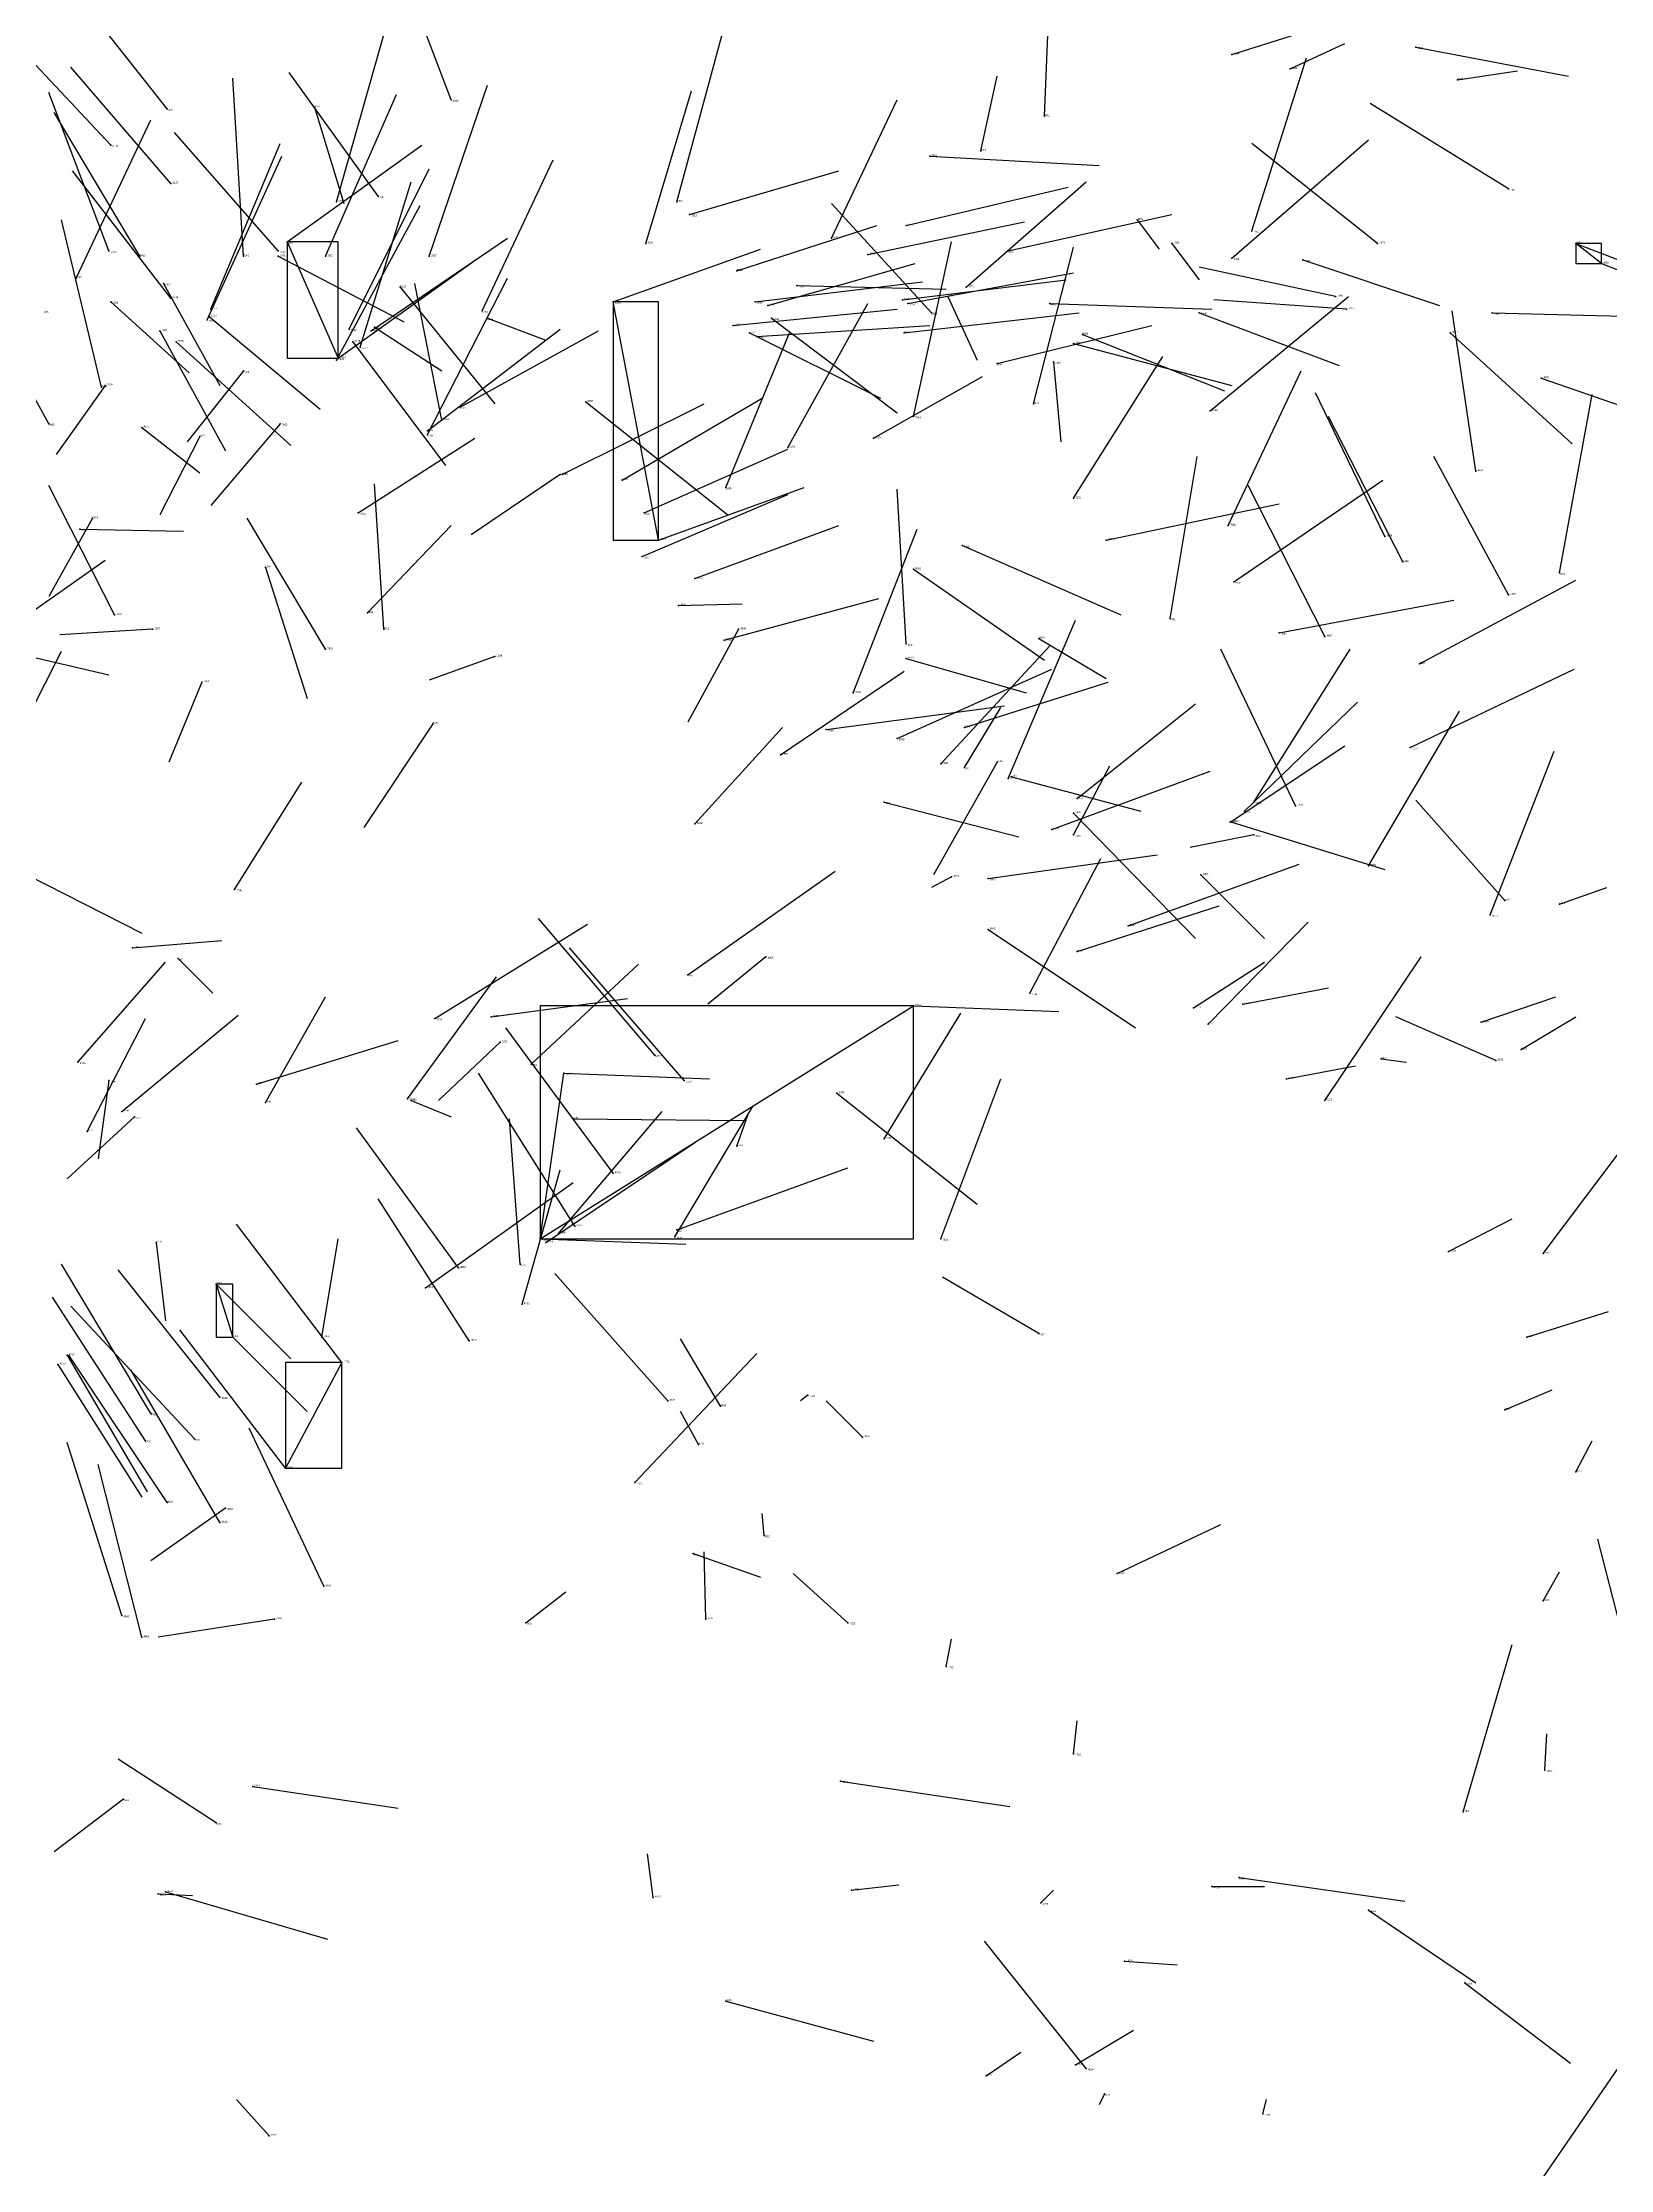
# Model space of a CAD drawing. Extents: x 59.1 to 70.8, y 600.3 to 605.1.
# Drawn here: x 69.032 to 69.893, y 603.293 to 604.461 of the extents above; entities that cross this region are included whole.
import ezdxf

# ---------------------------------------------------------------- set-up
doc = ezdxf.new("R2010")
doc.units = 0
for name, color, linetype in [('Clients', 3, 'CONTINUOUS'), ('Facilities', 3, 'CONTINUOUS'), ('Facilities_lines', 3, 'CONTINUOUS'), ('Min_max_boxes', 1, 'CONTINUOUS'), ('Normals', 1, 'CONTINUOUS'), ('Source_points', 5, 'CONTINUOUS'), ('Text', 3, 'CONTINUOUS')]:
    doc.layers.add(name, color=color, linetype=linetype)

msp = doc.modelspace()

# ---------------------------------------------------------------- linework, layer by layer
at = {"layer": 'Clients', "color": 5}
for p in [(69.874, 604.351, 457.114), (69.345, 604.319, 456.321), (69.194, 604.288, 456.168), (69.51, 603.932, 462.068), (69.318, 603.895, 462.014), (69.136, 603.75, 459.028), (69.165, 603.678, 456.836)]:
    msp.add_point(p, dxfattribs=at)
at = {"layer": 'Facilities', "color": 3}
for p in [(69.685, 604.455, 457.643), (69.786, 604.459, 457.022), (69.717, 604.447, 454.365), (69.809, 604.441, 454.316), (69.256, 604.43, 457.382), (69.1, 604.425, 455.892), (69.181, 604.426, 457.741), (69.582, 604.421, 454.426), (69.069, 604.405, 456.026), (69.519, 604.399, 456.719), (69.547, 604.402, 454.431), (69.102, 604.384, 456.117), (69.837, 604.381, 457.155), (69.193, 604.374, 455.212), (69.216, 604.377, 456.094), (69.38, 604.374, 454.566), (69.387, 604.367, 456.343), (69.506, 604.361, 456.565), (69.633, 604.364, 457.632), (69.696, 604.358, 459.814), (69.068, 604.347, 456.044), (69.161, 604.347, 456), (69.166, 604.352, 456.22), (69.363, 604.351, 455.207), (69.465, 604.354, 455.045), (69.562, 604.347, 456.6), (69.652, 604.351, 457.556), (69.765, 604.351, 457.066), (69.085, 604.344, 455.883), (69.142, 604.344, 459.939), (69.161, 604.344, 456.169), (69.187, 604.344, 454.688), (69.244, 604.344, 454.628), (69.413, 604.336, 456.398), (69.485, 604.345, 456.491), (69.685, 604.343, 454.967), (69.724, 604.342, 456.851), (69.888, 604.34, 457.105), (69.05, 604.332, 454.706), (69.098, 604.329, 457.573), (69.228, 604.327, 456.064), (69.446, 604.328, 458.171), (69.539, 604.327, 458.24), (69.069, 604.319, 458.556), (69.102, 604.321, 455.944), (69.123, 604.311, 456.103), (69.124, 604.315, 454.614), (69.273, 604.314, 454.578), (69.423, 604.319, 456.583), (69.43, 604.317, 456.46), (69.504, 604.32, 456.549), (69.507, 604.318, 456.616), (69.52, 604.313, 456.789), (69.529, 604.322, 457.563), (69.585, 604.318, 456.657), (69.667, 604.313, 456.827), (69.742, 604.322, 456.91), (69.748, 604.315, 456.974), (69.828, 604.313, 457.017), (69.096, 604.303, 457.31), (69.122, 604.309, 454.702), (69.2, 604.304, 454.662), (69.212, 604.303, 456.23), (69.214, 604.305, 458.414), (69.276, 604.31, 458.383), (69.411, 604.306, 456.521), (69.42, 604.302, 456.946), (69.424, 604.3, 456.617), (69.432, 604.31, 456.859), (69.505, 604.302, 456.657), (69.603, 604.301, 456.799), (69.805, 604.302, 457.137), (69.105, 604.297, 456.041), (69.202, 604.297, 456.046), (69.206, 604.294, 454.333), (69.598, 604.296, 456.734), (69.142, 604.281, 459.268), (69.193, 604.287, 454.699), (69.556, 604.285, 456.572), (69.587, 604.286, 457.508), (69.855, 604.277, 457.071), (69.064, 604.272, 459.464), (69.066, 604.273, 459.178), (69.33, 604.264, 456.938), (69.251, 604.254, 457.377), (69.261, 604.261, 456.225), (69.51, 604.256, 459.967), (69.576, 604.263, 458.166), (69.673, 604.259, 454.803), (69.035, 604.252, 460.353), (69.086, 604.25, 458.321), (69.118, 604.245, 459.174), (69.162, 604.252, 459.214), (69.243, 604.248, 456.099), (69.243, 604.246, 454.695), (69.488, 604.244, 459.314), (69.441, 604.239, 454.973), (69.316, 604.224, 459.282), (69.317, 604.224, 456.321), (69.35, 604.221, 456.099), (69.819, 604.226, 457.435), (69.407, 604.217, 455.05), (69.598, 604.211, 454.995), (69.052, 604.194, 457.289), (69.059, 604.2, 459.126), (69.205, 604.203, 459.401), (69.362, 604.203, 456.292), (69.683, 604.196, 459.862), (69.37, 604.188, 456.393), (69.537, 604.185, 456.877), (69.616, 604.188, 456.765), (69.769, 604.19, 457.38), (69.154, 604.173, 457.306), (69.361, 604.179, 456.328), (69.51, 604.172, 456.916), (69.779, 604.176, 457.309), (69.39, 604.167, 456.346), (69.686, 604.165, 454.813), (69.865, 604.17, 459.665), (69.21, 604.148, 459.224), (69.381, 604.152, 458.258), (69.837, 604.158, 457.428), (69.071, 604.147, 459.952), (69.092, 604.139, 449.714), (69.219, 604.139, 457.339), (69.414, 604.139, 457.344), (69.651, 604.145, 459.989), (69.711, 604.137, 456.714), (69.187, 604.128, 460.106), (69.28, 604.124, 449.815), (69.406, 604.133, 456.4), (69.506, 604.131, 458.205), (69.579, 604.134, 456.859), (69.736, 604.135, 457.253), (69.506, 604.123, 456.849), (69.788, 604.12, 454.776), (69.119, 604.11, 459.196), (69.477, 604.104, 459.824), (69.246, 604.087, 454.298), (69.462, 604.084, 456.716), (69.501, 604.079, 456.451), (69.538, 604.085, 456.497), (69.437, 604.07, 459.297), (69.556, 604.066, 454.787), (69.783, 604.074, 456.626), (69.525, 604.065, 454.616), (69.538, 604.063, 454.556), (69.562, 604.057, 459.973), (69.564, 604.058, 456.81), (69.494, 604.044, 456.831), (69.6, 604.046, 454.594), (69.697, 604.044, 456.19), (69.72, 604.042, 457.401), (69.39, 604.032, 454.863), (69.598, 604.038, 457.243), (69.684, 604.033, 454.585), (69.685, 604.033, 456.832), (69.692, 604.039, 458.059), (69.586, 604.029, 456.542), (69.598, 604.026, 454.547), (69.697, 604.026, 457.523), (69.76, 604.009, 456.188), (69.137, 603.996, 459.116), (69.531, 604.003, 457.489), (69.551, 604.002, 456.575), (69.668, 604.004, 454.786), (69.835, 603.99, 457.476), (69.865, 603.988, 454.474), (69.551, 603.974, 457.138), (69.628, 603.976, 456.587), (69.827, 603.982, 456.186), (69.081, 603.964, 457.599), (69.6, 603.962, 456.634), (69.106, 603.958, 458.286), (69.386, 603.949, 461.487), (69.429, 603.959, 449.839), (69.574, 603.939, 459.601), (69.247, 603.925, 461.407), (69.278, 603.926, 462.012), (69.664, 603.931, 456.697), (69.691, 603.933, 454.561), (69.672, 603.922, 456.632), (69.822, 603.923, 454.75), (69.283, 603.912, 449.519), (69.368, 603.905, 456.843), (69.767, 603.903, 454.804), (69.83, 603.902, 457.595), (69.844, 603.908, 454.701), (69.051, 603.901, 454.158), (69.068, 603.891, 459.309), (69.3, 603.9, 459.158), (69.384, 603.891, 456.797), (69.715, 603.892, 454.578), (69.149, 603.889, 461.868), (69.154, 603.879, 459.105), (69.232, 603.881, 458.987), (69.234, 603.88, 458.29), (69.468, 603.884, 457.108), (69.736, 603.88, 456.787), (69.075, 603.874, 461.783), (69.082, 603.871, 449.592), (69.323, 603.87, 457.219), (69.056, 603.863, 462.029), (69.413, 603.855, 454.558), (69.494, 603.859, 459.365), (69.345, 603.84, 456.802), (69.324, 603.811, 456.815), (69.38, 603.809, 458.79), (69.094, 603.802, 458.24), (69.305, 603.804, 461.968), (69.308, 603.802, 458.915), (69.315, 603.807, 459.114), (69.379, 603.805, 459.182), (69.525, 603.804, 458.6), (69.804, 603.797, 454.508), (69.26, 603.788, 456.846), (69.294, 603.79, 458.101), (69.856, 603.796, 456.784), (69.127, 603.779, 459.042), (69.242, 603.777, 458.98), (69.295, 603.768, 458.374), (69.185, 603.75, 459.113), (69.579, 603.752, 457.457), (69.847, 603.75, 454.48), (69.045, 603.74, 456.758), (69.266, 603.748, 456.785), (69.04, 603.735, 456.692), (69.196, 603.736, 456.862), (69.129, 603.717, 456.787), (69.375, 603.715, 457.063), (69.452, 603.718, 457.352), (69.091, 603.708, 456.871), (69.404, 603.712, 457.567), (69.835, 603.71, 454.785), (69.088, 603.693, 456.824), (69.115, 603.694, 456.959), (69.482, 603.695, 457.377), (69.392, 603.691, 454.757), (69.357, 603.67, 458.866), (69.874, 603.676, 454.787), (69.1, 603.659, 456.923), (69.129, 603.648, 456.866), (69.132, 603.656, 449.519), (69.428, 603.641, 454.734), (69.389, 603.631, 457.434), (69.186, 603.613, 457.175), (69.622, 603.62, 449.419), (69.856, 603.605, 454.779), (69.075, 603.597, 457.349), (69.159, 603.595, 454.065), (69.297, 603.593, 457.53), (69.396, 603.595, 457.388), (69.474, 603.593, 457.48), (69.086, 603.585, 457.276), (69.528, 603.569, 454.642), (69.598, 603.521, 454.792), (69.47, 603.506, 461.191), (69.857, 603.512, 454.797), (69.076, 603.496, 449.338), (69.147, 603.503, 461.149), (69.127, 603.483, 460.924), (69.812, 603.489, 458.064), (69.476, 603.446, 454.805), (69.674, 603.448, 454.765), (69.689, 603.453, 461.1), (69.095, 603.444, 457.528), (69.099, 603.445, 456.943), (69.367, 603.442, 457.407), (69.58, 603.439, 454.805), (69.76, 603.435, 454.475), (69.626, 603.407, 454.815), (69.813, 603.395, 454.484), (69.407, 603.385, 461.103), (69.55, 603.344, 454.753), (69.599, 603.35, 454.681), (69.605, 603.348, 457.078), (69.615, 603.334, 456.734), (69.702, 603.323, 456.632), (69.156, 603.311, 449.299)]:
    msp.add_point(p, dxfattribs=at)
at = {"layer": 'Facilities_lines', "color": 3}
for p, q in [((69.166, 604.352, 456.22), (69.194, 604.288, 456.168)), ((69.888, 604.34, 457.105), (69.874, 604.351, 457.114)), ((69.37, 604.188, 456.393), (69.345, 604.319, 456.321)), ((69.305, 603.804, 461.968), (69.51, 603.932, 462.068)), ((69.305, 603.804, 461.968), (69.318, 603.895, 462.014)), ((69.127, 603.779, 459.042), (69.136, 603.75, 459.028)), ((69.196, 603.736, 456.862), (69.165, 603.678, 456.836))]:
    msp.add_line(p, q, dxfattribs=at)
at = {"layer": 'Min_max_boxes', "color": 1}
for p, q in [((69.194, 604.352, 456.168), (69.166, 604.352, 456.168)), ((69.166, 604.352, 456.168), (69.166, 604.288, 456.168)), ((69.194, 604.352, 456.22), (69.166, 604.352, 456.22)), ((69.166, 604.352, 456.22), (69.166, 604.288, 456.22)), ((69.166, 604.352, 456.168), (69.166, 604.352, 456.22)), ((69.194, 604.288, 456.168), (69.194, 604.352, 456.168)), ((69.194, 604.288, 456.22), (69.194, 604.352, 456.22)), ((69.194, 604.352, 456.168), (69.194, 604.352, 456.22)), ((69.888, 604.351, 457.105), (69.874, 604.351, 457.105)), ((69.874, 604.351, 457.105), (69.874, 604.34, 457.105)), ((69.888, 604.351, 457.114), (69.874, 604.351, 457.114)), ((69.874, 604.351, 457.114), (69.874, 604.34, 457.114)), ((69.874, 604.351, 457.105), (69.874, 604.351, 457.114)), ((69.888, 604.34, 457.105), (69.888, 604.351, 457.105)), ((69.888, 604.34, 457.114), (69.888, 604.351, 457.114)), ((69.888, 604.351, 457.105), (69.888, 604.351, 457.114)), ((69.874, 604.34, 457.105), (69.888, 604.34, 457.105)), ((69.874, 604.34, 457.114), (69.888, 604.34, 457.114)), ((69.874, 604.34, 457.105), (69.874, 604.34, 457.114)), ((69.888, 604.34, 457.105), (69.888, 604.34, 457.114)), ((69.37, 604.319, 456.321), (69.345, 604.319, 456.321)), ((69.345, 604.319, 456.321), (69.345, 604.188, 456.321)), ((69.37, 604.319, 456.393), (69.345, 604.319, 456.393)), ((69.345, 604.319, 456.393), (69.345, 604.188, 456.393)), ((69.345, 604.319, 456.321), (69.345, 604.319, 456.393)), ((69.37, 604.188, 456.321), (69.37, 604.319, 456.321)), ((69.37, 604.188, 456.393), (69.37, 604.319, 456.393)), ((69.37, 604.319, 456.321), (69.37, 604.319, 456.393)), ((69.166, 604.288, 456.168), (69.194, 604.288, 456.168)), ((69.166, 604.288, 456.22), (69.194, 604.288, 456.22)), ((69.166, 604.288, 456.168), (69.166, 604.288, 456.22)), ((69.194, 604.288, 456.168), (69.194, 604.288, 456.22)), ((69.345, 604.188, 456.321), (69.37, 604.188, 456.321)), ((69.345, 604.188, 456.393), (69.37, 604.188, 456.393)), ((69.345, 604.188, 456.321), (69.345, 604.188, 456.393)), ((69.37, 604.188, 456.321), (69.37, 604.188, 456.393)), ((69.51, 603.932, 461.968), (69.305, 603.932, 461.968)), ((69.305, 603.932, 461.968), (69.305, 603.804, 461.968)), ((69.51, 603.932, 462.068), (69.305, 603.932, 462.068)), ((69.305, 603.932, 462.068), (69.305, 603.804, 462.068)), ((69.305, 603.932, 461.968), (69.305, 603.932, 462.068)), ((69.51, 603.804, 461.968), (69.51, 603.932, 461.968)), ((69.51, 603.804, 462.068), (69.51, 603.932, 462.068)), ((69.51, 603.932, 461.968), (69.51, 603.932, 462.068)), ((69.305, 603.804, 461.968), (69.51, 603.804, 461.968)), ((69.305, 603.804, 462.068), (69.51, 603.804, 462.068)), ((69.305, 603.804, 461.968), (69.305, 603.804, 462.068)), ((69.51, 603.804, 461.968), (69.51, 603.804, 462.068)), ((69.136, 603.779, 459.028), (69.127, 603.779, 459.028)), ((69.127, 603.779, 459.028), (69.127, 603.75, 459.028)), ((69.136, 603.779, 459.042), (69.127, 603.779, 459.042)), ((69.127, 603.779, 459.042), (69.127, 603.75, 459.042)), ((69.127, 603.779, 459.028), (69.127, 603.779, 459.042)), ((69.136, 603.75, 459.028), (69.136, 603.779, 459.028)), ((69.136, 603.75, 459.042), (69.136, 603.779, 459.042)), ((69.136, 603.779, 459.028), (69.136, 603.779, 459.042)), ((69.127, 603.75, 459.028), (69.136, 603.75, 459.028)), ((69.127, 603.75, 459.042), (69.136, 603.75, 459.042)), ((69.127, 603.75, 459.028), (69.127, 603.75, 459.042)), ((69.136, 603.75, 459.028), (69.136, 603.75, 459.042)), ((69.196, 603.736, 456.836), (69.165, 603.736, 456.836)), ((69.165, 603.736, 456.836), (69.165, 603.678, 456.836)), ((69.196, 603.736, 456.862), (69.165, 603.736, 456.862)), ((69.165, 603.736, 456.862), (69.165, 603.678, 456.862)), ((69.165, 603.736, 456.836), (69.165, 603.736, 456.862)), ((69.196, 603.678, 456.836), (69.196, 603.736, 456.836)), ((69.196, 603.678, 456.862), (69.196, 603.736, 456.862)), ((69.196, 603.736, 456.836), (69.196, 603.736, 456.862)), ((69.165, 603.678, 456.836), (69.196, 603.678, 456.836)), ((69.165, 603.678, 456.862), (69.196, 603.678, 456.862)), ((69.165, 603.678, 456.836), (69.165, 603.678, 456.862)), ((69.196, 603.678, 456.836), (69.196, 603.678, 456.862))]:
    msp.add_line(p, q, dxfattribs=at)
at = {"layer": 'Normals', "color": 1}
for p, q in [((69.256, 604.43, 457.382), (69.229, 604.501, 457.317)), ((69.1, 604.425, 455.892), (69.044, 604.496, 455.934)), ((69.069, 604.405, 456.026), (69.008, 604.47, 456.07)), ((69.193, 604.374, 455.212), (69.22, 604.469, 455.197)), ((69.38, 604.374, 454.566), (69.405, 604.466, 454.595)), ((69.582, 604.421, 454.426), (69.584, 604.47, 454.513)), ((69.685, 604.455, 457.643), (69.72, 604.466, 457.736)), ((69.696, 604.358, 459.814), (69.726, 604.453, 459.802)), ((69.717, 604.447, 454.365), (69.747, 604.461, 454.459)), ((69.786, 604.459, 457.022), (69.87, 604.443, 456.97)), ((69.102, 604.384, 456.117), (69.047, 604.448, 456.17)), ((69.142, 604.344, 459.939), (69.136, 604.442, 459.922)), ((69.216, 604.377, 456.094), (69.167, 604.445, 456.149)), ((69.547, 604.402, 454.431), (69.556, 604.443, 454.522)), ((69.809, 604.441, 454.316), (69.842, 604.446, 454.41)), ((69.068, 604.347, 456.044), (69.035, 604.434, 456.08)), ((69.187, 604.344, 454.688), (69.226, 604.433, 454.666)), ((69.244, 604.344, 454.628), (69.276, 604.438, 454.636)), ((69.363, 604.351, 455.207), (69.388, 604.435, 455.159)), ((69.465, 604.354, 455.045), (69.501, 604.43, 454.992)), ((69.837, 604.381, 457.155), (69.761, 604.428, 457.2)), ((69.085, 604.344, 455.883), (69.038, 604.423, 455.923)), ((69.05, 604.332, 454.706), (69.091, 604.419, 454.68)), ((69.181, 604.426, 457.741), (69.197, 604.373, 457.824)), ((69.161, 604.347, 456), (69.104, 604.412, 456.05)), ((69.124, 604.315, 454.614), (69.162, 604.406, 454.599)), ((69.166, 604.352, 456.22), (69.24, 604.405, 456.179)), ((69.685, 604.343, 454.967), (69.76, 604.408, 454.961)), ((69.765, 604.351, 457.066), (69.696, 604.406, 457.113)), ((69.122, 604.309, 454.702), (69.163, 604.399, 454.686)), ((69.273, 604.314, 454.578), (69.312, 604.397, 454.618)), ((69.519, 604.399, 456.719), (69.612, 604.394, 456.682)), ((69.102, 604.321, 455.944), (69.048, 604.391, 455.991)), ((69.2, 604.304, 454.662), (69.244, 604.392, 454.645)), ((69.206, 604.294, 454.333), (69.234, 604.385, 454.304)), ((69.387, 604.367, 456.343), (69.469, 604.391, 456.29)), ((69.506, 604.361, 456.565), (69.595, 604.382, 456.524)), ((69.539, 604.327, 458.24), (69.605, 604.385, 458.288)), ((69.193, 604.287, 454.699), (69.239, 604.372, 454.671)), ((69.52, 604.313, 456.789), (69.465, 604.373, 456.847)), ((69.064, 604.272, 459.464), (69.042, 604.364, 459.431)), ((69.413, 604.336, 456.398), (69.49, 604.361, 456.34)), ((69.485, 604.345, 456.491), (69.571, 604.363, 456.444)), ((69.562, 604.347, 456.6), (69.652, 604.367, 456.561)), ((69.633, 604.364, 457.632), (69.645, 604.348, 457.73)), ((69.212, 604.303, 456.23), (69.287, 604.354, 456.187)), ((69.345, 604.319, 456.321), (69.426, 604.348, 456.269)), ((69.51, 604.256, 459.967), (69.531, 604.352, 459.948)), ((69.576, 604.263, 458.166), (69.598, 604.349, 458.213)), ((69.652, 604.351, 457.556), (69.667, 604.331, 457.653)), ((69.874, 604.351, 457.114), (69.957, 604.319, 457.068)), ((69.035, 604.252, 460.353), (68.987, 604.339, 460.366)), ((69.161, 604.344, 456.169), (69.23, 604.308, 456.106)), ((69.194, 604.288, 456.168), (69.268, 604.341, 456.127)), ((69.43, 604.317, 456.46), (69.511, 604.34, 456.406)), ((69.507, 604.318, 456.616), (69.598, 604.335, 456.577)), ((69.742, 604.322, 456.91), (69.667, 604.338, 456.974)), ((69.724, 604.342, 456.851), (69.799, 604.317, 456.79)), ((69.888, 604.34, 457.105), (69.971, 604.308, 457.059)), ((69.098, 604.329, 457.573), (69.129, 604.273, 457.65)), ((69.228, 604.327, 456.064), (69.28, 604.263, 456.007)), ((69.251, 604.254, 457.377), (69.236, 604.329, 457.312)), ((69.243, 604.246, 454.695), (69.287, 604.332, 454.671)), ((69.423, 604.319, 456.583), (69.515, 604.33, 456.547)), ((69.446, 604.328, 458.171), (69.528, 604.326, 458.229)), ((69.504, 604.32, 456.549), (69.594, 604.331, 456.506)), ((69.069, 604.319, 458.556), (69.112, 604.28, 458.637)), ((69.123, 604.311, 456.103), (69.184, 604.26, 456.042)), ((69.411, 604.306, 456.521), (69.501, 604.315, 456.478)), ((69.441, 604.239, 454.973), (69.485, 604.318, 454.93)), ((69.505, 604.302, 456.657), (69.601, 604.313, 456.633)), ((69.529, 604.322, 457.563), (69.545, 604.287, 457.655)), ((69.585, 604.318, 456.657), (69.674, 604.315, 456.612)), ((69.667, 604.313, 456.827), (69.744, 604.284, 456.771)), ((69.673, 604.259, 454.803), (69.749, 604.322, 454.788)), ((69.748, 604.315, 456.974), (69.675, 604.32, 457.042)), ((69.819, 604.226, 457.435), (69.806, 604.314, 457.48)), ((69.828, 604.313, 457.017), (69.907, 604.311, 456.956)), ((69.096, 604.303, 457.31), (69.132, 604.237, 457.376)), ((69.214, 604.305, 458.414), (69.251, 604.281, 458.504)), ((69.243, 604.248, 456.099), (69.316, 604.304, 456.06)), ((69.261, 604.261, 456.225), (69.337, 604.303, 456.175)), ((69.276, 604.31, 458.383), (69.308, 604.298, 458.477)), ((69.407, 604.217, 455.05), (69.442, 604.302, 455.01)), ((69.42, 604.302, 456.946), (69.492, 604.266, 456.887)), ((69.424, 604.3, 456.617), (69.519, 604.306, 456.586)), ((69.432, 604.31, 456.859), (69.501, 604.258, 456.809)), ((69.556, 604.285, 456.572), (69.641, 604.306, 456.525)), ((69.603, 604.301, 456.799), (69.681, 604.27, 456.745)), ((69.805, 604.302, 457.137), (69.872, 604.241, 457.094)), ((69.105, 604.297, 456.041), (69.168, 604.24, 455.988)), ((69.202, 604.297, 456.046), (69.253, 604.229, 455.993)), ((69.598, 604.296, 456.734), (69.685, 604.273, 456.69)), ((69.598, 604.211, 454.995), (69.647, 604.289, 454.955)), ((69.142, 604.281, 459.268), (69.111, 604.242, 459.355)), ((69.488, 604.244, 459.314), (69.548, 604.278, 459.242)), ((69.587, 604.286, 457.508), (69.591, 604.242, 457.598)), ((69.683, 604.196, 459.862), (69.723, 604.281, 459.828)), ((69.855, 604.277, 457.071), (69.939, 604.248, 457.025)), ((69.066, 604.273, 459.178), (69.039, 604.235, 459.266)), ((69.33, 604.264, 456.938), (69.408, 604.202, 456.925)), ((69.35, 604.221, 456.099), (69.427, 604.266, 456.055)), ((69.769, 604.19, 457.38), (69.731, 604.269, 457.429)), ((69.865, 604.17, 459.665), (69.883, 604.268, 459.669)), ((69.317, 604.224, 456.321), (69.395, 604.263, 456.273)), ((69.779, 604.176, 457.309), (69.738, 604.256, 457.352)), ((69.086, 604.25, 458.321), (69.118, 604.225, 458.412)), ((69.118, 604.245, 459.174), (69.096, 604.202, 459.262)), ((69.162, 604.252, 459.214), (69.124, 604.207, 459.295)), ((69.205, 604.203, 459.401), (69.269, 604.244, 459.336)), ((69.362, 604.203, 456.292), (69.441, 604.238, 456.242)), ((69.651, 604.145, 459.989), (69.666, 604.234, 459.947)), ((69.837, 604.158, 457.428), (69.796, 604.234, 457.478)), ((69.071, 604.147, 459.952), (69.035, 604.218, 459.891)), ((69.219, 604.139, 457.339), (69.214, 604.219, 457.28)), ((69.316, 604.224, 459.282), (69.267, 604.191, 459.363)), ((69.686, 604.165, 454.813), (69.768, 604.221, 454.802)), ((69.736, 604.135, 457.253), (69.694, 604.218, 457.289)), ((69.361, 604.179, 456.328), (69.441, 604.213, 456.279)), ((69.37, 604.188, 456.393), (69.45, 604.217, 456.341)), ((69.506, 604.131, 458.205), (69.501, 604.216, 458.258)), ((69.616, 604.188, 456.765), (69.711, 604.208, 456.742)), ((69.059, 604.2, 459.126), (69.035, 604.157, 459.213)), ((69.052, 604.194, 457.289), (69.109, 604.193, 457.371)), ((69.187, 604.128, 460.106), (69.144, 604.2, 460.051)), ((69.21, 604.148, 459.224), (69.256, 604.196, 459.15)), ((69.39, 604.167, 456.346), (69.469, 604.196, 456.292)), ((69.477, 604.104, 459.824), (69.512, 604.194, 459.799)), ((69.537, 604.185, 456.877), (69.624, 604.147, 456.846)), ((69.015, 604.141, 462.052), (69.066, 604.177, 462.13)), ((69.154, 604.173, 457.306), (69.177, 604.101, 457.372)), ((69.51, 604.172, 456.916), (69.582, 604.122, 456.867)), ((69.788, 604.12, 454.776), (69.874, 604.166, 454.798)), ((69.381, 604.152, 458.258), (69.416, 604.153, 458.352)), ((69.406, 604.133, 456.4), (69.491, 604.156, 456.353)), ((69.711, 604.137, 456.714), (69.807, 604.155, 456.693)), ((68.974, 604.136, 460.606), (69.068, 604.114, 460.632)), ((69.092, 604.139, 449.714), (69.041, 604.136, 449.8)), ((69.414, 604.139, 457.344), (69.386, 604.088, 457.425)), ((69.562, 604.057, 459.973), (69.599, 604.144, 459.94)), ((69.006, 604.056, 459.476), (69.042, 604.127, 459.536)), ((69.28, 604.124, 449.815), (69.244, 604.111, 449.907)), ((69.525, 604.065, 454.616), (69.585, 604.13, 454.663)), ((69.579, 604.134, 456.859), (69.616, 604.112, 456.949)), ((69.72, 604.042, 457.401), (69.679, 604.128, 457.432)), ((69.697, 604.044, 456.19), (69.75, 604.128, 456.203)), ((69.437, 604.07, 459.297), (69.505, 604.116, 459.241)), ((69.501, 604.079, 456.451), (69.586, 604.117, 456.415)), ((69.506, 604.123, 456.849), (69.572, 604.104, 456.921)), ((69.783, 604.074, 456.626), (69.873, 604.117, 456.619)), ((69.119, 604.11, 459.196), (69.101, 604.066, 459.284)), ((69.538, 604.085, 456.497), (69.617, 604.11, 456.441)), ((69.462, 604.084, 456.716), (69.56, 604.097, 456.729)), ((69.538, 604.063, 454.556), (69.558, 604.096, 454.648)), ((69.6, 604.046, 454.594), (69.665, 604.098, 454.649)), ((69.692, 604.039, 458.059), (69.754, 604.099, 458.11)), ((69.76, 604.009, 456.188), (69.81, 604.094, 456.205)), ((69.246, 604.087, 454.298), (69.208, 604.03, 454.371)), ((69.39, 604.032, 454.863), (69.438, 604.085, 454.793)), ((69.556, 604.066, 454.787), (69.521, 604.004, 454.857)), ((69.684, 604.033, 454.585), (69.747, 604.075, 454.65)), ((69.827, 603.982, 456.186), (69.862, 604.072, 456.211)), ((69.137, 603.996, 459.116), (69.174, 604.055, 459.044)), ((69.564, 604.058, 456.81), (69.635, 604.039, 456.878)), ((69.586, 604.029, 456.542), (69.673, 604.061, 456.505)), ((69.598, 604.026, 454.547), (69.618, 604.064, 454.637)), ((69.494, 604.044, 456.831), (69.568, 604.025, 456.896)), ((69.835, 603.99, 457.476), (69.786, 604.045, 457.544)), ((69.598, 604.038, 457.243), (69.665, 603.969, 457.217)), ((69.685, 604.033, 456.832), (69.769, 604.007, 456.88)), ((69.697, 604.026, 457.523), (69.662, 604.019, 457.617)), ((69.551, 604.002, 456.575), (69.644, 604.015, 456.541)), ((69.574, 603.939, 459.601), (69.613, 604.013, 459.546)), ((69.628, 603.976, 456.587), (69.722, 604.01, 456.587)), ((69.023, 604.004, 457.21), (69.086, 603.972, 457.28)), ((69.386, 603.949, 461.487), (69.467, 604.006, 461.477)), ((69.531, 604.003, 457.489), (69.52, 603.997, 457.588)), ((69.668, 604.004, 454.786), (69.703, 603.969, 454.873)), ((69.865, 603.988, 454.474), (69.891, 603.997, 454.57)), ((69.6, 603.962, 456.634), (69.678, 603.987, 456.692)), ((69.247, 603.925, 461.407), (69.331, 603.977, 461.39)), ((69.368, 603.905, 456.843), (69.304, 603.98, 456.828)), ((69.551, 603.974, 457.138), (69.632, 603.92, 457.117)), ((69.672, 603.922, 456.632), (69.727, 603.978, 456.694)), ((69.081, 603.964, 457.599), (69.13, 603.968, 457.686)), ((69.384, 603.891, 456.797), (69.321, 603.964, 456.77)), ((69.051, 603.901, 454.158), (69.099, 603.956, 454.09)), ((69.106, 603.958, 458.286), (69.125, 603.939, 458.382)), ((69.3, 603.9, 459.158), (69.359, 603.955, 459.099)), ((69.429, 603.959, 449.839), (69.397, 603.933, 449.93)), ((69.664, 603.931, 456.697), (69.703, 603.956, 456.786)), ((69.736, 603.88, 456.787), (69.789, 603.959, 456.819)), ((69.154, 603.879, 459.105), (69.187, 603.937, 459.03)), ((69.232, 603.881, 458.987), (69.281, 603.948, 458.931)), ((69.691, 603.933, 454.561), (69.738, 603.942, 454.649)), ((69.822, 603.923, 454.75), (69.863, 603.937, 454.84)), ((69.056, 603.863, 462.029), (69.088, 603.925, 462.101)), ((69.075, 603.874, 461.783), (69.139, 603.927, 461.839)), ((69.278, 603.926, 462.012), (69.353, 603.936, 462.078)), ((69.494, 603.859, 459.365), (69.536, 603.928, 459.306)), ((69.51, 603.932, 462.068), (69.59, 603.929, 462.129)), ((69.83, 603.902, 457.595), (69.775, 603.926, 457.675)), ((69.844, 603.908, 454.701), (69.874, 603.926, 454.795)), ((69.345, 603.84, 456.802), (69.286, 603.92, 456.795)), ((69.149, 603.889, 461.868), (69.227, 603.913, 461.926)), ((69.283, 603.912, 449.519), (69.249, 603.88, 449.608)), ((69.767, 603.903, 454.804), (69.781, 603.901, 454.903)), ((69.068, 603.891, 459.309), (69.062, 603.848, 459.399)), ((69.324, 603.811, 456.815), (69.271, 603.895, 456.823)), ((69.318, 603.895, 462.014), (69.398, 603.892, 462.075)), ((69.525, 603.804, 458.6), (69.558, 603.892, 458.633)), ((69.715, 603.892, 454.578), (69.753, 603.899, 454.67)), ((69.234, 603.88, 458.29), (69.256, 603.871, 458.387)), ((69.468, 603.884, 457.108), (69.545, 603.823, 457.088)), ((69.082, 603.871, 449.592), (69.045, 603.837, 449.678)), ((69.294, 603.79, 458.101), (69.288, 603.87, 458.041)), ((69.315, 603.807, 459.114), (69.372, 603.874, 459.066)), ((69.323, 603.87, 457.219), (69.417, 603.869, 457.185)), ((69.379, 603.805, 459.182), (69.422, 603.877, 459.128)), ((69.413, 603.855, 454.558), (69.419, 603.872, 454.656)), ((69.856, 603.796, 456.784), (69.914, 603.873, 456.812)), ((69.26, 603.788, 456.846), (69.204, 603.865, 456.877)), ((69.308, 603.802, 458.915), (69.39, 603.857, 458.896)), ((69.242, 603.777, 458.98), (69.323, 603.835, 458.975)), ((69.295, 603.768, 458.374), (69.316, 603.842, 458.438)), ((69.38, 603.809, 458.79), (69.474, 603.843, 458.784)), ((69.266, 603.748, 456.785), (69.216, 603.826, 456.823)), ((69.196, 603.736, 456.862), (69.138, 603.812, 456.893)), ((69.804, 603.797, 454.508), (69.839, 603.815, 454.6)), ((69.094, 603.802, 458.24), (69.099, 603.759, 458.33)), ((69.185, 603.75, 459.113), (69.194, 603.804, 459.029)), ((69.305, 603.804, 461.968), (69.385, 603.801, 462.029)), ((69.091, 603.708, 456.871), (69.042, 603.79, 456.9)), ((69.129, 603.717, 456.787), (69.073, 603.787, 456.832)), ((69.375, 603.715, 457.063), (69.313, 603.785, 457.097)), ((69.127, 603.779, 459.042), (69.168, 603.738, 459.123)), ((69.579, 603.752, 457.457), (69.526, 603.783, 457.536)), ((69.088, 603.693, 456.824), (69.037, 603.772, 456.858)), ((69.115, 603.694, 456.959), (69.047, 603.767, 456.967)), ((69.847, 603.75, 454.48), (69.892, 603.764, 454.568)), ((69.165, 603.678, 456.836), (69.107, 603.754, 456.867)), ((69.136, 603.75, 459.028), (69.177, 603.709, 459.109)), ((69.045, 603.74, 456.758), (69.089, 603.665, 456.709)), ((69.1, 603.659, 456.923), (69.046, 603.74, 456.946)), ((69.357, 603.67, 458.866), (69.424, 603.741, 458.847)), ((69.404, 603.712, 457.567), (69.382, 603.749, 457.657)), ((69.04, 603.735, 456.692), (69.086, 603.662, 456.641)), ((69.129, 603.648, 456.866), (69.08, 603.732, 456.89)), ((69.452, 603.718, 457.352), (69.448, 603.715, 457.452)), ((69.482, 603.695, 457.377), (69.462, 603.715, 457.473)), ((69.835, 603.71, 454.785), (69.861, 603.721, 454.881)), ((69.392, 603.691, 454.757), (69.382, 603.709, 454.855)), ((69.075, 603.597, 457.349), (69.045, 603.692, 457.348)), ((69.186, 603.613, 457.175), (69.145, 603.7, 457.201)), ((69.874, 603.676, 454.787), (69.883, 603.693, 454.885)), ((69.086, 603.585, 457.276), (69.062, 603.68, 457.296)), ((69.132, 603.656, 449.519), (69.091, 603.627, 449.605)), ((69.428, 603.641, 454.734), (69.427, 603.653, 454.833)), ((69.622, 603.62, 449.419), (69.679, 603.647, 449.342)), ((69.911, 603.542, 457.485), (69.886, 603.639, 457.482)), ((69.389, 603.631, 457.434), (69.426, 603.618, 457.526)), ((69.396, 603.595, 457.388), (69.395, 603.632, 457.481)), ((69.856, 603.605, 454.779), (69.865, 603.621, 454.877)), ((69.297, 603.593, 457.53), (69.319, 603.61, 457.626)), ((69.474, 603.593, 457.48), (69.444, 603.62, 457.572)), ((69.159, 603.595, 454.065), (69.095, 603.585, 454.141)), ((69.528, 603.569, 454.642), (69.531, 603.584, 454.741)), ((69.812, 603.489, 458.064), (69.839, 603.581, 458.093)), ((69.598, 603.521, 454.792), (69.6, 603.539, 454.89)), ((69.857, 603.512, 454.797), (69.858, 603.532, 454.895)), ((69.127, 603.483, 460.924), (69.073, 603.518, 461.001)), ((69.47, 603.506, 461.191), (69.563, 603.492, 461.157)), ((69.076, 603.496, 449.338), (69.038, 603.467, 449.426)), ((69.147, 603.503, 461.149), (69.227, 603.491, 461.091)), ((69.367, 603.442, 457.407), (69.364, 603.466, 457.504)), ((69.476, 603.446, 454.805), (69.502, 603.449, 454.902)), ((69.58, 603.439, 454.805), (69.587, 603.446, 454.904)), ((69.674, 603.448, 454.765), (69.703, 603.448, 454.861)), ((69.689, 603.453, 461.1), (69.78, 603.44, 461.061)), ((69.095, 603.444, 457.528), (69.114, 603.443, 457.626)), ((69.099, 603.445, 456.943), (69.188, 603.419, 456.98)), ((69.76, 603.435, 454.475), (69.819, 603.395, 454.545)), ((69.605, 603.348, 457.078), (69.549, 603.418, 457.034)), ((69.626, 603.407, 454.815), (69.655, 603.405, 454.911)), ((69.813, 603.395, 454.484), (69.871, 603.351, 454.553)), ((69.407, 603.385, 461.103), (69.488, 603.363, 461.048)), ((69.599, 603.35, 454.681), (69.631, 603.369, 454.774)), ((69.55, 603.344, 454.753), (69.569, 603.357, 454.85)), ((69.856, 603.288, 458.342), (69.904, 603.358, 458.395)), ((69.156, 603.311, 449.299), (69.138, 603.331, 449.395)), ((69.615, 603.334, 456.734), (69.612, 603.328, 456.834)), ((69.702, 603.323, 456.632), (69.704, 603.331, 456.732))]:
    msp.add_line(p, q, dxfattribs=at)
at = {"layer": 'Source_points', "color": 5}
for p in [(69.685, 604.455, 457.643), (69.786, 604.459, 457.022), (69.717, 604.447, 454.365), (69.809, 604.441, 454.316), (69.256, 604.43, 457.382), (69.1, 604.425, 455.892), (69.181, 604.426, 457.741), (69.582, 604.421, 454.426), (69.069, 604.405, 456.026), (69.519, 604.399, 456.719), (69.547, 604.402, 454.431), (69.102, 604.384, 456.117), (69.837, 604.381, 457.155), (69.193, 604.374, 455.212), (69.216, 604.377, 456.094), (69.38, 604.374, 454.566), (69.387, 604.367, 456.343), (69.506, 604.361, 456.565), (69.633, 604.364, 457.632), (69.696, 604.358, 459.814), (69.068, 604.347, 456.044), (69.161, 604.347, 456), (69.166, 604.352, 456.22), (69.363, 604.351, 455.207), (69.465, 604.354, 455.045), (69.562, 604.347, 456.6), (69.652, 604.351, 457.556), (69.765, 604.351, 457.066), (69.874, 604.351, 457.114), (69.085, 604.344, 455.883), (69.142, 604.344, 459.939), (69.161, 604.344, 456.169), (69.187, 604.344, 454.688), (69.244, 604.344, 454.628), (69.413, 604.336, 456.398), (69.485, 604.345, 456.491), (69.685, 604.343, 454.967), (69.724, 604.342, 456.851), (69.888, 604.34, 457.105), (69.05, 604.332, 454.706), (69.098, 604.329, 457.573), (69.228, 604.327, 456.064), (69.446, 604.328, 458.171), (69.539, 604.327, 458.24), (69.069, 604.319, 458.556), (69.102, 604.321, 455.944), (69.123, 604.311, 456.103), (69.124, 604.315, 454.614), (69.273, 604.314, 454.578), (69.345, 604.319, 456.321), (69.423, 604.319, 456.583), (69.43, 604.317, 456.46), (69.504, 604.32, 456.549), (69.507, 604.318, 456.616), (69.52, 604.313, 456.789), (69.529, 604.322, 457.563), (69.585, 604.318, 456.657), (69.667, 604.313, 456.827), (69.742, 604.322, 456.91), (69.748, 604.315, 456.974), (69.828, 604.313, 457.017), (69.096, 604.303, 457.31), (69.122, 604.309, 454.702), (69.2, 604.304, 454.662), (69.212, 604.303, 456.23), (69.214, 604.305, 458.414), (69.276, 604.31, 458.383), (69.411, 604.306, 456.521), (69.42, 604.302, 456.946), (69.424, 604.3, 456.617), (69.432, 604.31, 456.859), (69.505, 604.302, 456.657), (69.603, 604.301, 456.799), (69.805, 604.302, 457.137), (69.105, 604.297, 456.041), (69.194, 604.288, 456.168), (69.202, 604.297, 456.046), (69.206, 604.294, 454.333), (69.598, 604.296, 456.734), (69.142, 604.281, 459.268), (69.193, 604.287, 454.699), (69.556, 604.285, 456.572), (69.587, 604.286, 457.508), (69.855, 604.277, 457.071), (69.064, 604.272, 459.464), (69.066, 604.273, 459.178), (69.33, 604.264, 456.938), (69.251, 604.254, 457.377), (69.261, 604.261, 456.225), (69.51, 604.256, 459.967), (69.576, 604.263, 458.166), (69.673, 604.259, 454.803), (69.035, 604.252, 460.353), (69.086, 604.25, 458.321), (69.118, 604.245, 459.174), (69.162, 604.252, 459.214), (69.243, 604.248, 456.099), (69.243, 604.246, 454.695), (69.488, 604.244, 459.314), (69.441, 604.239, 454.973), (69.316, 604.224, 459.282), (69.317, 604.224, 456.321), (69.35, 604.221, 456.099), (69.819, 604.226, 457.435), (69.407, 604.217, 455.05), (69.598, 604.211, 454.995), (69.052, 604.194, 457.289), (69.059, 604.2, 459.126), (69.205, 604.203, 459.401), (69.362, 604.203, 456.292), (69.683, 604.196, 459.862), (69.37, 604.188, 456.393), (69.537, 604.185, 456.877), (69.616, 604.188, 456.765), (69.769, 604.19, 457.38), (69.154, 604.173, 457.306), (69.361, 604.179, 456.328), (69.51, 604.172, 456.916), (69.779, 604.176, 457.309), (69.39, 604.167, 456.346), (69.686, 604.165, 454.813), (69.865, 604.17, 459.665), (69.21, 604.148, 459.224), (69.381, 604.152, 458.258), (69.837, 604.158, 457.428), (69.071, 604.147, 459.952), (69.092, 604.139, 449.714), (69.219, 604.139, 457.339), (69.414, 604.139, 457.344), (69.651, 604.145, 459.989), (69.711, 604.137, 456.714), (69.187, 604.128, 460.106), (69.28, 604.124, 449.815), (69.406, 604.133, 456.4), (69.506, 604.131, 458.205), (69.579, 604.134, 456.859), (69.736, 604.135, 457.253), (69.506, 604.123, 456.849), (69.788, 604.12, 454.776), (69.119, 604.11, 459.196), (69.477, 604.104, 459.824), (69.246, 604.087, 454.298), (69.462, 604.084, 456.716), (69.501, 604.079, 456.451), (69.538, 604.085, 456.497), (69.437, 604.07, 459.297), (69.556, 604.066, 454.787), (69.783, 604.074, 456.626), (69.525, 604.065, 454.616), (69.538, 604.063, 454.556), (69.562, 604.057, 459.973), (69.564, 604.058, 456.81), (69.494, 604.044, 456.831), (69.6, 604.046, 454.594), (69.697, 604.044, 456.19), (69.72, 604.042, 457.401), (69.39, 604.032, 454.863), (69.598, 604.038, 457.243), (69.684, 604.033, 454.585), (69.685, 604.033, 456.832), (69.692, 604.039, 458.059), (69.586, 604.029, 456.542), (69.598, 604.026, 454.547), (69.697, 604.026, 457.523), (69.76, 604.009, 456.188), (69.137, 603.996, 459.116), (69.531, 604.003, 457.489), (69.551, 604.002, 456.575), (69.668, 604.004, 454.786), (69.835, 603.99, 457.476), (69.865, 603.988, 454.474), (69.551, 603.974, 457.138), (69.628, 603.976, 456.587), (69.827, 603.982, 456.186), (69.081, 603.964, 457.599), (69.6, 603.962, 456.634), (69.106, 603.958, 458.286), (69.386, 603.949, 461.487), (69.429, 603.959, 449.839), (69.574, 603.939, 459.601), (69.247, 603.925, 461.407), (69.278, 603.926, 462.012), (69.51, 603.932, 462.068), (69.664, 603.931, 456.697), (69.691, 603.933, 454.561), (69.672, 603.922, 456.632), (69.822, 603.923, 454.75), (69.283, 603.912, 449.519), (69.368, 603.905, 456.843), (69.767, 603.903, 454.804), (69.83, 603.902, 457.595), (69.844, 603.908, 454.701), (69.051, 603.901, 454.158), (69.068, 603.891, 459.309), (69.3, 603.9, 459.158), (69.318, 603.895, 462.014), (69.384, 603.891, 456.797), (69.715, 603.892, 454.578), (69.149, 603.889, 461.868), (69.154, 603.879, 459.105), (69.232, 603.881, 458.987), (69.234, 603.88, 458.29), (69.468, 603.884, 457.108), (69.736, 603.88, 456.787), (69.075, 603.874, 461.783), (69.082, 603.871, 449.592), (69.323, 603.87, 457.219), (69.056, 603.863, 462.029), (69.413, 603.855, 454.558), (69.494, 603.859, 459.365), (69.345, 603.84, 456.802), (69.324, 603.811, 456.815), (69.38, 603.809, 458.79), (69.094, 603.802, 458.24), (69.305, 603.804, 461.968), (69.308, 603.802, 458.915), (69.315, 603.807, 459.114), (69.379, 603.805, 459.182), (69.525, 603.804, 458.6), (69.804, 603.797, 454.508), (69.26, 603.788, 456.846), (69.294, 603.79, 458.101), (69.856, 603.796, 456.784), (69.127, 603.779, 459.042), (69.242, 603.777, 458.98), (69.295, 603.768, 458.374), (69.136, 603.75, 459.028), (69.185, 603.75, 459.113), (69.579, 603.752, 457.457), (69.847, 603.75, 454.48), (69.045, 603.74, 456.758), (69.266, 603.748, 456.785), (69.04, 603.735, 456.692), (69.196, 603.736, 456.862), (69.129, 603.717, 456.787), (69.375, 603.715, 457.063), (69.452, 603.718, 457.352), (69.091, 603.708, 456.871), (69.404, 603.712, 457.567), (69.835, 603.71, 454.785), (69.088, 603.693, 456.824), (69.115, 603.694, 456.959), (69.482, 603.695, 457.377), (69.392, 603.691, 454.757), (69.165, 603.678, 456.836), (69.357, 603.67, 458.866), (69.874, 603.676, 454.787), (69.1, 603.659, 456.923), (69.129, 603.648, 456.866), (69.132, 603.656, 449.519), (69.428, 603.641, 454.734), (69.389, 603.631, 457.434), (69.186, 603.613, 457.175), (69.622, 603.62, 449.419), (69.856, 603.605, 454.779), (69.075, 603.597, 457.349), (69.159, 603.595, 454.065), (69.297, 603.593, 457.53), (69.396, 603.595, 457.388), (69.474, 603.593, 457.48), (69.086, 603.585, 457.276), (69.528, 603.569, 454.642), (69.598, 603.521, 454.792), (69.47, 603.506, 461.191), (69.857, 603.512, 454.797), (69.076, 603.496, 449.338), (69.147, 603.503, 461.149), (69.127, 603.483, 460.924), (69.812, 603.489, 458.064), (69.476, 603.446, 454.805), (69.674, 603.448, 454.765), (69.689, 603.453, 461.1), (69.095, 603.444, 457.528), (69.099, 603.445, 456.943), (69.367, 603.442, 457.407), (69.58, 603.439, 454.805), (69.76, 603.435, 454.475), (69.626, 603.407, 454.815), (69.813, 603.395, 454.484), (69.407, 603.385, 461.103), (69.55, 603.344, 454.753), (69.599, 603.35, 454.681), (69.605, 603.348, 457.078), (69.615, 603.334, 456.734), (69.702, 603.323, 456.632), (69.156, 603.311, 449.299)]:
    msp.add_point(p, dxfattribs=at)

# ---------------------------------------------------------------- texts
at = {"layer": 'Text', "color": 3}
for s, p in [('4964', (69.686, 604.455, 457.643)), ('4982', (69.787, 604.458, 457.022)), ('5281', (69.718, 604.447, 454.365)), ('5277', (69.809, 604.441, 454.316)), ('4992', (69.257, 604.429, 457.382)), ('5432', (69.1, 604.424, 455.892)), ('4957', (69.181, 604.426, 457.741)), ('5301', (69.582, 604.421, 454.426)), ('5133', (69.07, 604.404, 456.026)), ('5061', (69.52, 604.399, 456.719)), ('5284', (69.547, 604.402, 454.431)), ('5127', (69.103, 604.384, 456.117)), ('4981', (69.838, 604.38, 457.155)), ('5394', (69.194, 604.374, 455.212)), ('5106', (69.216, 604.376, 456.094)), ('5306', (69.38, 604.374, 454.566)), ('5111', (69.388, 604.366, 456.343)), ('5070', (69.507, 604.361, 456.565)), ('4956', (69.633, 604.364, 457.632)), ('7853', (69.697, 604.357, 459.814)), ('5098', (69.069, 604.346, 456.044)), ('5413', (69.162, 604.346, 456)), ('5115', (69.166, 604.351, 456.22)), ('5397', (69.364, 604.351, 455.207)), ('5410', (69.466, 604.354, 455.045)), ('5102', (69.486, 604.345, 456.491)), ('5079', (69.562, 604.346, 456.6)), ('4954', (69.653, 604.351, 457.556)), ('4974', (69.766, 604.351, 457.066)), ('4993', (69.874, 604.351, 457.114)), ('5416', (69.085, 604.344, 455.883)), ('7840', (69.142, 604.344, 459.939)), ('5096', (69.162, 604.344, 456.169)), ('5315', (69.188, 604.344, 454.688)), ('5297', (69.245, 604.344, 454.628)), ('5109', (69.413, 604.336, 456.398)), ('5313', (69.686, 604.342, 454.967)), ('5049', (69.725, 604.341, 456.851)), ('4960', (69.889, 604.34, 457.105)), ('5287', (69.05, 604.332, 454.706)), ('4952', (69.099, 604.328, 457.573)), ('5119', (69.228, 604.327, 456.064)), ('4874', (69.447, 604.327, 458.171)), ('4966', (69.529, 604.322, 457.563)), ('4873', (69.54, 604.327, 458.24)), ('5045', (69.743, 604.322, 456.91)), ('5405', (69.032, 604.313, 455.98)), ('7805', (69.07, 604.318, 458.556)), ('5406', (69.103, 604.321, 455.944)), ('5295', (69.124, 604.315, 454.614)), ('5123', (69.124, 604.311, 456.103)), ('5294', (69.273, 604.313, 454.578)), ('5103', (69.346, 604.318, 456.321)), ('5090', (69.424, 604.318, 456.583)), ('5097', (69.431, 604.317, 456.46)), ('5077', (69.505, 604.32, 456.549)), ('5047', (69.508, 604.317, 456.616)), ('5053', (69.52, 604.312, 456.789)), ('5060', (69.585, 604.317, 456.657)), ('5048', (69.668, 604.312, 456.827)), ('5057', (69.749, 604.315, 456.974)), ('4999', (69.829, 604.312, 457.017)), ('4997', (69.097, 604.303, 457.31)), ('5300', (69.123, 604.308, 454.702)), ('5292', (69.201, 604.303, 454.662)), ('5107', (69.213, 604.303, 456.23)), ('4878', (69.215, 604.304, 458.414)), ('4869', (69.276, 604.309, 458.383)), ('5088', (69.412, 604.306, 456.521)), ('5071', (69.421, 604.302, 456.946)), ('5063', (69.425, 604.299, 456.617)), ('5086', (69.433, 604.309, 456.859)), ('5050', (69.505, 604.302, 456.657)), ('5054', (69.603, 604.301, 456.799)), ('4977', (69.806, 604.302, 457.137)), ('5075', (69.106, 604.297, 456.041)), ('5291', (69.194, 604.287, 454.699)), ('5104', (69.195, 604.288, 456.168)), ('5116', (69.203, 604.297, 456.046)), ('5272', (69.207, 604.293, 454.333)), ('5066', (69.599, 604.296, 456.734)), ('7844', (69.142, 604.28, 459.268)), ('5064', (69.556, 604.284, 456.572)), ('4963', (69.588, 604.285, 457.508)), ('4970', (69.856, 604.277, 457.071)), ('7857', (69.064, 604.272, 459.464)), ('7830', (69.067, 604.273, 459.178)), ('5087', (69.331, 604.264, 456.938)), ('4872', (69.576, 604.263, 458.166)), ('5001', (69.252, 604.254, 457.377)), ('5117', (69.261, 604.26, 456.225)), ('7851', (69.511, 604.255, 459.967)), ('5319', (69.674, 604.259, 454.803)), ('7886', (69.035, 604.251, 460.353)), ('4875', (69.087, 604.25, 458.321)), ('7827', (69.118, 604.245, 459.174)), ('7862', (69.163, 604.251, 459.214)), ('5110', (69.243, 604.248, 456.099)), ('5308', (69.243, 604.245, 454.695)), ('7836', (69.489, 604.244, 459.314)), ('5298', (69.442, 604.239, 454.973)), ('5101', (69.317, 604.224, 456.321)), ('7848', (69.317, 604.224, 459.282)), ('5128', (69.35, 604.221, 456.099)), ('4950', (69.82, 604.226, 457.435)), ('5395', (69.407, 604.216, 455.05)), ('5309', (69.599, 604.211, 454.995)), ('4991', (69.053, 604.193, 457.289)), ('7845', (69.059, 604.2, 459.126)), ('7838', (69.206, 604.202, 459.401)), ('5108', (69.362, 604.202, 456.292)), ('7846', (69.684, 604.196, 459.862)), ('5114', (69.371, 604.188, 456.393)), ('5065', (69.538, 604.184, 456.877)), ('5056', (69.617, 604.188, 456.765)), ('4985', (69.77, 604.19, 457.38)), ('5000', (69.154, 604.173, 457.306)), ('5072', (69.362, 604.178, 456.328)), ('5062', (69.511, 604.172, 456.916)), ('4988', (69.779, 604.176, 457.309)), ('5113', (69.391, 604.167, 456.346)), ('5314', (69.687, 604.164, 454.813)), ('4968', (69.838, 604.158, 457.428)), ('7858', (69.865, 604.169, 459.665)), ('7849', (69.072, 604.147, 459.952)), ('7834', (69.21, 604.148, 459.224)), ('4870', (69.382, 604.152, 458.258)), ('2003', (69.093, 604.139, 449.714)), ('5002', (69.219, 604.139, 457.339)), ('4990', (69.415, 604.139, 457.344)), ('7861', (69.651, 604.144, 459.989)), ('5082', (69.712, 604.136, 456.714)), ('4987', (69.737, 604.135, 457.253)), ('7881', (69.188, 604.128, 460.106)), ('2008', (69.281, 604.124, 449.815)), ('5112', (69.407, 604.133, 456.4)), ('4867', (69.507, 604.13, 458.205)), ('5059', (69.507, 604.123, 456.849)), ('5068', (69.579, 604.134, 456.859)), ('5316', (69.788, 604.12, 454.776)), ('7843', (69.12, 604.11, 459.196)), ('7850', (69.478, 604.104, 459.824)), ('5275', (69.246, 604.087, 454.298)), ('5069', (69.463, 604.083, 456.716)), ('5099', (69.502, 604.078, 456.451)), ('5089', (69.538, 604.085, 456.497)), ('7855', (69.438, 604.07, 459.297)), ('5303', (69.526, 604.065, 454.616)), ('5305', (69.556, 604.066, 454.787)), ('5076', (69.784, 604.073, 456.626)), ('5312', (69.538, 604.062, 454.556)), ('7852', (69.562, 604.057, 459.973)), ('5067', (69.564, 604.058, 456.81)), ('5081', (69.495, 604.043, 456.831)), ('5311', (69.6, 604.046, 454.594)), ('5092', (69.698, 604.043, 456.19)), ('4979', (69.721, 604.042, 457.401)), ('5302', (69.391, 604.032, 454.863)), ('4998', (69.599, 604.038, 457.243)), ('5304', (69.684, 604.033, 454.585)), ('5051', (69.686, 604.033, 456.832)), ('4871', (69.692, 604.038, 458.059)), ('5078', (69.587, 604.029, 456.542)), ('5310', (69.599, 604.025, 454.547)), ('4965', (69.698, 604.025, 457.523)), ('5085', (69.761, 604.009, 456.188)), ('7746', (69.138, 603.995, 459.116)), ('4984', (69.532, 604.003, 457.489)), ('5083', (69.552, 604.001, 456.575)), ('5307', (69.669, 604.004, 454.786)), ('5502', (69.835, 603.99, 457.476)), ('5475', (69.865, 603.988, 454.474)), ('5505', (69.552, 603.974, 457.138)), ('5167', (69.629, 603.976, 456.587)), ('5511', (69.828, 603.981, 456.186)), ('5507', (69.082, 603.964, 457.599)), ('5168', (69.6, 603.962, 456.634)), ('5491', (69.106, 603.957, 458.286)), ('7741', (69.386, 603.948, 461.487)), ('1985', (69.43, 603.958, 449.839)), ('7748', (69.575, 603.938, 459.601)), ('7739', (69.248, 603.924, 461.407)), ('7735', (69.279, 603.926, 462.012)), ('7736', (69.511, 603.932, 462.068)), ('5173', (69.665, 603.931, 456.697)), ('5470', (69.692, 603.933, 454.561)), ('5174', (69.672, 603.922, 456.632)), ('5469', (69.823, 603.923, 454.75)), ('1992', (69.284, 603.912, 449.519)), ('5170', (69.368, 603.904, 456.843)), ('5467', (69.767, 603.903, 454.804)), ('5503', (69.831, 603.902, 457.595)), ('5466', (69.844, 603.908, 454.701)), ('5476', (69.052, 603.9, 454.158)), ('7747', (69.069, 603.89, 459.309)), ('7742', (69.15, 603.889, 461.868)), ('7753', (69.3, 603.899, 459.158)), ('7737', (69.319, 603.894, 462.014)), ('5169', (69.385, 603.89, 456.797)), ('5468', (69.716, 603.892, 454.578)), ('7745', (69.154, 603.879, 459.105)), ('7744', (69.233, 603.88, 458.987)), ('5492', (69.234, 603.88, 458.29)), ('5478', (69.469, 603.884, 457.108)), ('5175', (69.737, 603.88, 456.787)), ('7740', (69.076, 603.874, 461.783)), ('2027', (69.082, 603.87, 449.592)), ('4586', (69.323, 603.87, 457.219)), ('7912', (69.056, 603.863, 462.029)), ('4708', (69.413, 603.855, 454.558)), ('7945', (69.495, 603.859, 459.365)), ('4746', (69.346, 603.84, 456.802)), ('4677', (69.325, 603.811, 456.815)), ('7927', (69.38, 603.808, 458.79)), ('4754', (69.094, 603.802, 458.24)), ('7904', (69.306, 603.803, 461.968)), ('7929', (69.309, 603.802, 458.915)), ('7948', (69.316, 603.807, 459.114)), ('7947', (69.38, 603.804, 459.182)), ('7926', (69.526, 603.803, 458.6)), ('4714', (69.805, 603.797, 454.508)), ('4760', (69.856, 603.796, 456.784)), ('4668', (69.261, 603.788, 456.846)), ('4775', (69.294, 603.789, 458.101)), ('7951', (69.127, 603.779, 459.042)), ('7925', (69.243, 603.777, 458.98)), ('4755', (69.296, 603.768, 458.374)), ('7950', (69.136, 603.75, 459.028)), ('7955', (69.186, 603.75, 459.113)), ('4607', (69.579, 603.751, 457.457)), ('4632', (69.847, 603.75, 454.48)), ('4765', (69.046, 603.74, 456.758)), ('4620', (69.267, 603.748, 456.785)), ('4639', (69.041, 603.735, 456.692)), ('4772', (69.197, 603.736, 456.862)), ('4646', (69.13, 603.716, 456.787)), ('4599', (69.376, 603.715, 457.063)), ('4609', (69.453, 603.717, 457.352)), ('4766', (69.091, 603.707, 456.871)), ('4585', (69.404, 603.712, 457.567)), ('4707', (69.835, 603.71, 454.785)), ('4770', (69.088, 603.692, 456.824)), ('4650', (69.115, 603.693, 456.959)), ('4715', (69.392, 603.691, 454.757)), ('4846', (69.483, 603.695, 457.377)), ('4647', (69.166, 603.678, 456.836)), ('7923', (69.358, 603.669, 458.866)), ('4825', (69.874, 603.676, 454.787)), ('4649', (69.1, 603.659, 456.923)), ('4642', (69.13, 603.648, 456.866)), ('2030', (69.133, 603.655, 449.519)), ('4692', (69.428, 603.64, 454.734)), ('4605', (69.389, 603.63, 457.434)), ('2028', (69.623, 603.62, 449.419)), ('4602', (69.187, 603.613, 457.175)), ('4719', (69.856, 603.605, 454.779)), ('4663', (69.076, 603.596, 457.349)), ('4662', (69.087, 603.585, 457.276)), ('4658', (69.16, 603.595, 454.065)), ('4600', (69.297, 603.592, 457.53)), ('4612', (69.397, 603.595, 457.388)), ('4608', (69.475, 603.592, 457.48)), ('4702', (69.529, 603.568, 454.642)), ('4710', (69.599, 603.52, 454.792)), ('8043', (69.471, 603.505, 461.191)), ('4831', (69.858, 603.511, 454.797)), ('2203', (69.076, 603.495, 449.338)), ('8046', (69.148, 603.503, 461.149)), ('8015', (69.127, 603.482, 460.924)), ('4784', (69.812, 603.489, 458.064)), ('4618', (69.1, 603.445, 456.943)), ('4730', (69.477, 603.446, 454.805)), ('4720', (69.675, 603.447, 454.765)), ('8038', (69.689, 603.452, 461.1)), ('4606', (69.096, 603.443, 457.528)), ('4689', (69.368, 603.442, 457.407)), ('4709', (69.581, 603.438, 454.805)), ('4660', (69.761, 603.434, 454.475)), ('4661', (69.627, 603.407, 454.815)), ('4659', (69.814, 603.394, 454.484)), ('8036', (69.407, 603.385, 461.103)), ('4695', (69.55, 603.344, 454.753)), ('4713', (69.6, 603.35, 454.681)), ('4604', (69.606, 603.347, 457.078)), ('4671', (69.615, 603.333, 456.734)), ('4644', (69.703, 603.322, 456.632)), ('2037', (69.157, 603.311, 449.299))]:
    msp.add_text(s, height=0.001, dxfattribs=at).set_placement(p)

doc.saveas('drawing.dxf')
